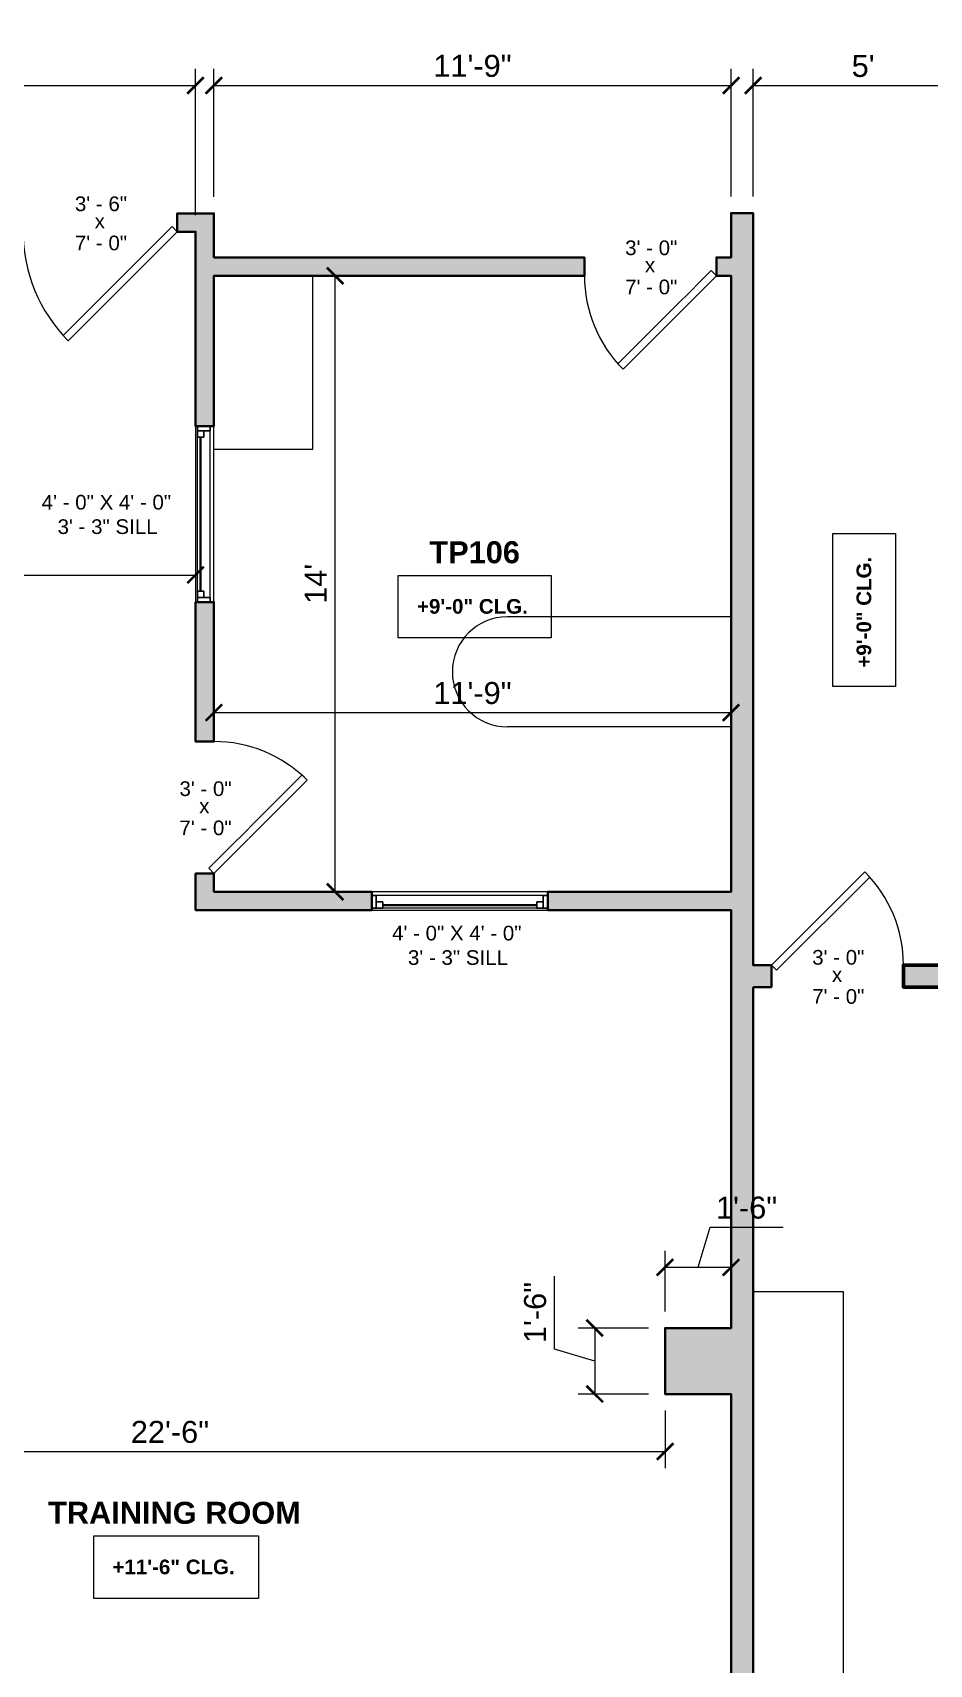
# Model space of a CAD drawing. Header units: inches. Extents: x -2078 to 106214, y -964 to 6385.
# Drawn here: x 44029.9 to 44274.4, y 3876.8 to 4321.9 of the extents above; entities that cross this region are included whole.
import ezdxf

# ---------------------------------------------------------------- set-up
doc = ezdxf.new("R2010")
doc.units = ezdxf.units.IN
doc.header["$MEASUREMENT"] = 0
for name, color, linetype, lineweight in [('A-ANNO', 2, 'Continuous', 5), ('A-ANNO-DIMS', 1, 'Continuous', 9), ('A-DETAIL-3', 40, 'Continuous', 15), ('A-DETL-THIN', 151, 'Continuous', 9), ('A-DOOR', 1, 'Continuous', 18), ('A-GLAZ', 2, 'Continuous', 30), ('A-WALL', 3, 'Continuous', 40), ('A-WINDOWS', 2, 'Continuous', 18)]:
    doc.layers.add(name, color=color, linetype=linetype, lineweight=lineweight)
doc.layers.add('A-HATCH', color=9, linetype='Continuous')
doc.styles.add('Arial_1', font='arial.ttf', dxfattribs={"height": 0.0625})
doc.styles.add('Arial_3', font='arial.ttf', dxfattribs={"height": 0.125})
doc.styles.add('Arial_B', font='arialbd.ttf', dxfattribs={"height": 4.5})
doc.styles.add('Arial_B_1', font='arialbd.ttf', dxfattribs={"height": 3})
doc.styles.add('JC', font='arial.ttf', dxfattribs={"height": 0.125})
doc.dimstyles.new('JC-DIMS', dxfattribs={"dimtxt": 0.125, "dimasz": 0.09375, "dimexe": 0.09375, "dimexo": 0.09375, "dimgap": 0.046875, "dimtad": 1, "dimdec": 1, "dimzin": 0, "dimdsep": 46, "dimlunit": 4, "dimtxsty": 'JC', "dimblk": 'ARCHTICK', "dimcen": 0.09, "dimclrd": 1, "dimclre": 1, "dimclrt": 256, "dimadec": 0, "dimazin": 0, "dimtfac": 1, "dimtdec": 1, "dimtofl": 0, "dimtmove": 1, "dimatfit": 3, "dimfxl": 1, "dimtolj": 1, "dimtzin": 0, "dimarcsym": 0})

# ---------------------------------------------------------------- blocks, each defined once
blk = doc.blocks.new('JC_DOOR_SINGLE PANEL - SINGLE DOOR-1472927-1-1st Floor - Athletic Pavilion')
at = {"layer": 'A-DOOR', "lineweight": 30}
for p, q in [((-10.11, -30.78), (19.59, -1.09)), ((21, -2.5), (-8.7, -32.2)), ((19.59, -1.09), (21, -2.5)), ((-8.7, -32.2), (-10.11, -30.78))]:
    blk.add_line(p, q, dxfattribs=at)
at = {"layer": 'A-DOOR', "lineweight": 9}
blk.add_arc((21, -2.5), 42, 180, 225, dxfattribs=at)
blk = doc.blocks.new('JC_DOOR_SINGLE PANEL - SINGLE DOOR-1474350-1-1st Floor - Athletic Pavilion')
at = {"layer": 'A-DOOR', "lineweight": 30}
for p, q in [((-8.87, -26.54), (16.59, -1.09)), ((18, -2.5), (-7.46, -27.96)), ((16.59, -1.09), (18, -2.5)), ((-7.46, -27.96), (-8.87, -26.54))]:
    blk.add_line(p, q, dxfattribs=at)
at = {"layer": 'A-DOOR', "lineweight": 9}
blk.add_arc((18, -2.5), 36, 180, 225, dxfattribs=at)
blk = doc.blocks.new('JC_DOOR_SINGLE PANEL - SINGLE DOOR-1469976-1-1st Floor - Athletic Pavilion')
at = {"layer": 'A-DOOR', "lineweight": 30}
for p, q in [((-7.46, 27.96), (-8.87, 26.54)), ((18, 2.5), (-7.46, 27.96)), ((-8.87, 26.54), (16.59, 1.09)), ((16.59, 1.09), (18, 2.5))]:
    blk.add_line(p, q, dxfattribs=at)
at = {"layer": 'A-DOOR', "lineweight": 9}
blk.add_arc((18, 2.5), 36, 135, 180, dxfattribs=at)
blk = doc.blocks.new('JC_WINDOW HUNG - HUNG WINDOW-1473758-1-1st Floor - Athletic Pavilion')
at = {"layer": 'A-GLAZ'}
for p, q in [((-24, 2.5), (-24, -2.5)), ((-24, 2), (-21, 2)), ((-22.75, 2), (-22.75, -1.5)), ((-22.75, 0.25), (-21, 0.25)), ((-21, 2), (-21, 0.25)), ((21, 2), (24, 2)), ((21, 2), (21, 0.25)), ((22.75, 0.25), (21, 0.25)), ((22.75, 2), (22.75, -1.5)), ((24, -2.5), (24, 2.5)), ((-24, -1.5), (-22.75, -1.5)), ((22.75, -1.5), (24, -1.5))]:
    blk.add_line(p, q, dxfattribs=at)
at = {"layer": 'A-GLAZ', "lineweight": 9}
for p, q in [((-21, 2), (21, 2)), ((-22.75, -1.5), (22.75, -1.5))]:
    blk.add_line(p, q, dxfattribs=at)
at = {"layer": 'A-GLAZ', "lineweight": 40}
blk.add_line((-21, 1.125), (21, 1.125), dxfattribs=at)
at = {"layer": 'A-WINDOWS'}
for p, q in [((24, 2.5), (-24, 2.5)), ((-24, -2.5), (24, -2.5))]:
    blk.add_line(p, q, dxfattribs=at)
blk = doc.blocks.new('JC_DOOR_SINGLE PANEL - SINGLE DOOR-1470780-1-1st Floor - Athletic Pavilion')
at = {"layer": 'A-DOOR', "lineweight": 30}
for p, q in [((-8.87, -27.04), (16.59, -1.59)), ((18, -3), (-7.46, -28.46)), ((16.59, -1.59), (18, -3)), ((-7.46, -28.46), (-8.87, -27.04))]:
    blk.add_line(p, q, dxfattribs=at)
at = {"layer": 'A-DOOR', "lineweight": 9}
blk.add_arc((18, -3), 36, 180, 225, dxfattribs=at)
blk = doc.blocks.new('_ArchTick')
at = {"color": 0, "linetype": 'ByBlock', "const_width": 0.15}
blk.add_lwpolyline([(-0.5, -0.5), (0.5, 0.5)], dxfattribs=at)
blk = doc.blocks.new('*D2172')
at = {"layer": 'A-ANNO-DIMS', "color": 1, "lineweight": -2, "transparency": 16777216}
for p, q in [((43932.38, 3946.03), (43932.38, 3930.35)), ((44202.38, 3946.03), (44202.38, 3930.35)), ((43932.38, 3934.85), (44202.38, 3934.85))]:
    blk.add_line(p, q, dxfattribs=at)
at = {"layer": 'Defpoints', "color": 0, "transparency": 16777216}
for p in [(43932.38, 3950.53), (44202.38, 3950.53), (44202.38, 3934.85)]:
    blk.add_point(p, dxfattribs=at)
at = {"layer": 'A-ANNO-DIMS', "color": 1, "lineweight": -2, "transparency": 16777216, "xscale": 4.5, "yscale": 4.5, "zscale": 4.5, "rotation": 180}
blk.add_blockref('_ArchTick', (43932.38, 3934.85), dxfattribs=at)
at = {"layer": 'A-ANNO-DIMS', "color": 1, "lineweight": -2, "transparency": 16777216, "xscale": 4.5, "yscale": 4.5, "zscale": 4.5}
blk.add_blockref('_ArchTick', (44202.38, 3934.85), dxfattribs=at)
at = {"layer": 'A-ANNO-DIMS', "color": 2, "transparency": 16777216, "insert": (44067.38, 3940.16), "char_height": 6, "width": 0.4874, "attachment_point": 5, "style": 'JC'}
blk.add_mtext('\\A1;22\'-6"', dxfattribs=at)
blk = doc.blocks.new('*D2174')
at = {"layer": 'A-ANNO-DIMS', "color": 1, "lineweight": -2, "transparency": 16777216}
for p, q in [((44211.38, 3985.09), (44214.66, 3996.03)), ((44214.66, 3996.03), (44234.55, 3996.03)), ((44202.38, 3973.03), (44202.38, 3989.59)), ((44220.38, 3973.03), (44220.38, 3989.59)), ((44202.38, 3985.09), (44220.38, 3985.09))]:
    blk.add_line(p, q, dxfattribs=at)
at = {"layer": 'Defpoints', "color": 0, "transparency": 16777216}
for p in [(44220.38, 3985.09), (44202.38, 3968.53), (44220.38, 3968.53)]:
    blk.add_point(p, dxfattribs=at)
at = {"layer": 'A-ANNO-DIMS', "color": 1, "lineweight": -2, "transparency": 16777216, "xscale": 4.5, "yscale": 4.5, "zscale": 4.5, "rotation": 180}
blk.add_blockref('_ArchTick', (44202.38, 3985.09), dxfattribs=at)
at = {"layer": 'A-ANNO-DIMS', "color": 1, "lineweight": -2, "transparency": 16777216, "xscale": 4.5, "yscale": 4.5, "zscale": 4.5}
blk.add_blockref('_ArchTick', (44220.38, 3985.09), dxfattribs=at)
at = {"layer": 'A-ANNO-DIMS', "color": 2, "transparency": 16777216, "insert": (44224.6, 4001.34), "char_height": 6, "width": 0.4008, "attachment_point": 5, "style": 'JC'}
blk.add_mtext('\\A1;1\'-6"', dxfattribs=at)
blk = doc.blocks.new('*D2178')
at = {"layer": 'A-ANNO-DIMS', "color": 1, "lineweight": -2, "transparency": 16777216}
for p, q in [((44172.27, 3962.81), (44172.27, 3982.7)), ((44197.88, 3968.53), (44178.71, 3968.53)), ((44183.21, 3968.53), (44183.21, 3950.53)), ((44183.21, 3959.53), (44172.27, 3962.81)), ((44197.88, 3950.53), (44178.71, 3950.53))]:
    blk.add_line(p, q, dxfattribs=at)
at = {"layer": 'Defpoints', "color": 0, "transparency": 16777216}
for p in [(44202.38, 3968.53), (44183.21, 3950.53), (44202.38, 3950.53)]:
    blk.add_point(p, dxfattribs=at)
at = {"layer": 'A-ANNO-DIMS', "color": 1, "lineweight": -2, "transparency": 16777216, "xscale": 4.5, "yscale": 4.5, "zscale": 4.5}
for p, rotation in [((44183.21, 3968.53), 90), ((44183.21, 3950.53), 270)]:
    blk.add_blockref('_ArchTick', p, dxfattribs=dict(at, rotation=rotation))
at = {"layer": 'A-ANNO-DIMS', "color": 2, "transparency": 16777216, "insert": (44166.96, 3972.76), "char_height": 6, "width": 0.4008, "attachment_point": 5, "rotation": 90, "style": 'JC'}
blk.add_mtext('\\A1;1\'-6"', dxfattribs=at)
blk = doc.blocks.new('*D2194')
at = {"layer": 'A-ANNO-DIMS', "color": 1, "lineweight": -2, "transparency": 16777216}
for p, q in [((44079.35, 4137.53), (44079.35, 4131.88)), ((44079.35, 4136.38), (44220.38, 4136.38)), ((44220.38, 4137.53), (44220.38, 4131.88))]:
    blk.add_line(p, q, dxfattribs=at)
at = {"layer": 'Defpoints', "color": 0, "transparency": 16777216}
for p in [(44079.35, 4142.03), (44220.38, 4142.03), (44220.38, 4136.38)]:
    blk.add_point(p, dxfattribs=at)
at = {"layer": 'A-ANNO-DIMS', "color": 1, "lineweight": -2, "transparency": 16777216, "xscale": 4.5, "yscale": 4.5, "zscale": 4.5, "rotation": 180}
blk.add_blockref('_ArchTick', (44079.35, 4136.38), dxfattribs=at)
at = {"layer": 'A-ANNO-DIMS', "color": 1, "lineweight": -2, "transparency": 16777216, "xscale": 4.5, "yscale": 4.5, "zscale": 4.5}
blk.add_blockref('_ArchTick', (44220.38, 4136.38), dxfattribs=at)
at = {"layer": 'A-ANNO-DIMS', "color": 2, "transparency": 16777216, "insert": (44149.86, 4141.69), "char_height": 6, "width": 0.4874, "attachment_point": 5, "style": 'JC'}
blk.add_mtext('\\A1;11\'-9"', dxfattribs=at)
blk = doc.blocks.new('*D2196')
at = {"layer": 'A-ANNO-DIMS', "color": 1, "lineweight": -2, "transparency": 16777216}
for p, q in [((43859.35, 4175.08), (43859.35, 4169.42)), ((44074.35, 4175.08), (44074.35, 4169.42)), ((43859.35, 4173.92), (44074.35, 4173.92))]:
    blk.add_line(p, q, dxfattribs=at)
at = {"layer": 'Defpoints', "color": 0, "transparency": 16777216}
for p in [(43859.35, 4179.58), (44074.35, 4179.58), (44074.35, 4173.92)]:
    blk.add_point(p, dxfattribs=at)
at = {"layer": 'A-ANNO-DIMS', "color": 1, "lineweight": -2, "transparency": 16777216, "xscale": 4.5, "yscale": 4.5, "zscale": 4.5, "rotation": 180}
blk.add_blockref('_ArchTick', (43859.35, 4173.92), dxfattribs=at)
at = {"layer": 'A-ANNO-DIMS', "color": 1, "lineweight": -2, "transparency": 16777216, "xscale": 4.5, "yscale": 4.5, "zscale": 4.5}
blk.add_blockref('_ArchTick', (44074.35, 4173.92), dxfattribs=at)
at = {"layer": 'A-ANNO-DIMS', "color": 2, "transparency": 16777216, "insert": (43966.85, 4179.18), "char_height": 6, "width": 0.5739, "attachment_point": 5, "style": 'JC'}
blk.add_mtext('\\A1;17\'-11"', dxfattribs=at)
blk = doc.blocks.new('*D2202')
at = {"layer": 'A-ANNO-DIMS', "color": 1, "lineweight": -2, "transparency": 16777216}
for p, q in [((44226.38, 4277.12), (44226.38, 4311.94)), ((44286.38, 4277.01), (44286.38, 4311.94)), ((44226.38, 4307.44), (44286.38, 4307.44))]:
    blk.add_line(p, q, dxfattribs=at)
at = {"layer": 'Defpoints', "color": 0, "transparency": 16777216}
for p in [(44286.38, 4307.44), (44226.38, 4272.62), (44286.38, 4272.51)]:
    blk.add_point(p, dxfattribs=at)
at = {"layer": 'A-ANNO-DIMS', "color": 1, "lineweight": -2, "transparency": 16777216, "xscale": 4.5, "yscale": 4.5, "zscale": 4.5, "rotation": 180}
blk.add_blockref('_ArchTick', (44226.38, 4307.44), dxfattribs=at)
at = {"layer": 'A-ANNO-DIMS', "color": 1, "lineweight": -2, "transparency": 16777216, "xscale": 4.5, "yscale": 4.5, "zscale": 4.5}
blk.add_blockref('_ArchTick', (44286.38, 4307.44), dxfattribs=at)
at = {"layer": 'A-ANNO-DIMS', "color": 2, "transparency": 16777216, "insert": (44256.38, 4312.74), "char_height": 6, "width": 0.4008, "attachment_point": 5, "style": 'JC'}
blk.add_mtext("\\A1;5'", dxfattribs=at)
blk = doc.blocks.new('*D2138')
at = {"layer": 'A-ANNO-DIMS', "color": 1, "lineweight": -2, "transparency": 16777216}
for p, q in [((43859.35, 4272.03), (43859.35, 4311.94)), ((44074.35, 4272.03), (44074.35, 4311.94)), ((43859.35, 4307.44), (44074.35, 4307.44))]:
    blk.add_line(p, q, dxfattribs=at)
at = {"layer": 'Defpoints', "color": 0, "transparency": 16777216}
for p in [(44074.35, 4307.44), (43859.35, 4267.53), (44074.35, 4267.53)]:
    blk.add_point(p, dxfattribs=at)
at = {"layer": 'A-ANNO-DIMS', "color": 1, "lineweight": -2, "transparency": 16777216, "xscale": 4.5, "yscale": 4.5, "zscale": 4.5, "rotation": 180}
blk.add_blockref('_ArchTick', (43859.35, 4307.44), dxfattribs=at)
at = {"layer": 'A-ANNO-DIMS', "color": 1, "lineweight": -2, "transparency": 16777216, "xscale": 4.5, "yscale": 4.5, "zscale": 4.5}
blk.add_blockref('_ArchTick', (44074.35, 4307.44), dxfattribs=at)
at = {"layer": 'A-ANNO-DIMS', "color": 2, "transparency": 16777216, "insert": (43966.85, 4312.71), "char_height": 6, "width": 0.5739, "attachment_point": 5, "style": 'JC'}
blk.add_mtext('\\A1;17\'-11"', dxfattribs=at)
blk = doc.blocks.new('*D2140')
at = {"layer": 'A-ANNO-DIMS', "color": 1, "lineweight": -2, "transparency": 16777216}
for p, q in [((44079.35, 4277.03), (44079.35, 4311.94)), ((44220.38, 4277.12), (44220.38, 4311.94)), ((44079.35, 4307.44), (44220.38, 4307.44))]:
    blk.add_line(p, q, dxfattribs=at)
at = {"layer": 'Defpoints', "color": 0, "transparency": 16777216}
for p in [(44220.38, 4307.44), (44220.38, 4272.62), (44079.35, 4272.53)]:
    blk.add_point(p, dxfattribs=at)
at = {"layer": 'A-ANNO-DIMS', "color": 1, "lineweight": -2, "transparency": 16777216, "xscale": 4.5, "yscale": 4.5, "zscale": 4.5, "rotation": 180}
blk.add_blockref('_ArchTick', (44079.35, 4307.44), dxfattribs=at)
at = {"layer": 'A-ANNO-DIMS', "color": 1, "lineweight": -2, "transparency": 16777216, "xscale": 4.5, "yscale": 4.5, "zscale": 4.5}
blk.add_blockref('_ArchTick', (44220.38, 4307.44), dxfattribs=at)
at = {"layer": 'A-ANNO-DIMS', "color": 2, "transparency": 16777216, "insert": (44149.86, 4312.76), "char_height": 6, "width": 0.4874, "attachment_point": 5, "style": 'JC'}
blk.add_mtext('\\A1;11\'-9"', dxfattribs=at)
blk = doc.blocks.new('JC- existing door Tag_quad - JC- existing door Tag_quad-839775-1-1st Floor - Athletic Pavilion')
at = {"layer": 'A-ANNO', "insert": (-0.0234, 0.0378), "char_height": 0.0625, "width": 0.0505, "attachment_point": 1, "style": 'Arial_3', "bg_fill": 3, "box_fill_scale": 1.25, "bg_fill_color": 256, "bg_fill_true_color": 13158600, "bg_fill_transparency": 0}
blk.add_mtext('x', dxfattribs=at)
blk = doc.blocks.new('*D2238')
at = {"layer": 'A-ANNO-DIMS', "color": 1, "lineweight": -2, "transparency": 16777216}
for p, q in [((44111.24, 4255.53), (44116.9, 4255.53)), ((44112.4, 4087.51), (44112.4, 4255.53)), ((44111.24, 4087.51), (44116.9, 4087.51))]:
    blk.add_line(p, q, dxfattribs=at)
at = {"layer": 'Defpoints', "color": 0, "transparency": 16777216}
for p in [(44106.74, 4255.53), (44112.4, 4255.53), (44106.74, 4087.51)]:
    blk.add_point(p, dxfattribs=at)
at = {"layer": 'A-ANNO-DIMS', "color": 1, "lineweight": -2, "transparency": 16777216, "xscale": 4.5, "yscale": 4.5, "zscale": 4.5}
for p, rotation in [((44112.4, 4255.53), 90), ((44112.4, 4087.51), 270)]:
    blk.add_blockref('_ArchTick', p, dxfattribs=dict(at, rotation=rotation))
at = {"layer": 'A-ANNO-DIMS', "color": 2, "transparency": 16777216, "insert": (44107.14, 4171.52), "char_height": 6, "width": 0.4874, "attachment_point": 5, "rotation": 90, "style": 'JC'}
blk.add_mtext("\\A1;14'", dxfattribs=at)

msp = doc.modelspace()

# ---------------------------------------------------------------- hatches: boundary and pattern name
at = {"layer": 'A-HATCH'}
h = msp.add_hatch(color=256, dxfattribs=at)
h.dxf.hatch_style = 1
h.paths.add_polyline_path([(44079.348, 4260.533), (44079.348, 4272.533), (44069.348, 4272.533), (44069.348, 4267.533), (44074.348, 4267.533), (44074.348, 4214.533), (44079.348, 4214.533), (44079.348, 4255.533), (44180.379, 4255.533), (44180.379, 4260.533)])
h = msp.add_hatch(color=256, dxfattribs=at)
h.dxf.hatch_style = 1
h.paths.add_polyline_path([(44079.348, 4166.533), (44074.348, 4166.533), (44074.348, 4128.506), (44079.348, 4128.506)])
h = msp.add_hatch(color=256, dxfattribs=at)
h.dxf.hatch_style = 1
h.paths.add_polyline_path([(44079.348, 4092.506), (44074.348, 4092.506), (44074.348, 4082.506), (44122.379, 4082.506), (44122.379, 4087.506), (44079.348, 4087.506)])

# ---------------------------------------------------------------- linework, layer by layer
at = {"layer": 'A-ANNO', "flags": 128}
for points in [[(44248.129, 4143.54), (44248.129, 4185.276), (44265.198, 4185.276), (44265.198, 4143.54)], [(44129.616, 4173.819), (44171.352, 4173.819), (44171.352, 4156.75), (44129.616, 4156.75)], [(44046.579, 3911.825), (44091.489, 3911.825), (44091.489, 3894.757), (44046.579, 3894.757)]]:
    msp.add_lwpolyline(points, close=True, dxfattribs=at)
at = {"layer": 'A-DETAIL-3', "lineweight": 9}
for p, q in [((44106.348, 4208.256), (44106.348, 4255.544)), ((44079.348, 4208.256), (44106.348, 4208.256)), ((44220.379, 4162.506), (44159.379, 4162.506)), ((44220.379, 4132.506), (44159.379, 4132.506)), ((44226.396, 3978.453), (44250.912, 3978.453)), ((44250.912, 3978.453), (44250.912, 3664.467))]:
    msp.add_line(p, q, dxfattribs=at)
msp.add_arc((44159.379, 4147.506), 15, 90, 270, dxfattribs=at)
at = {"layer": 'A-DETL-THIN'}
for p, q in [((44220.379, 3968.533), (44202.379, 3968.533)), ((44202.379, 3968.533), (44202.379, 3950.533)), ((44202.379, 3950.533), (44220.379, 3950.533))]:
    msp.add_line(p, q, dxfattribs=at)
at = {"layer": 'A-WALL'}
for points in [[(44079.348, 4260.533), (44079.348, 4272.533), (44069.348, 4272.533), (44069.348, 4267.533), (44074.348, 4267.533), (44074.348, 4214.533), (44079.348, 4214.533), (44079.348, 4255.533), (44180.379, 4255.533), (44180.379, 4260.533)], [(44079.348, 4092.506), (44074.348, 4092.506), (44074.348, 4082.506), (44122.379, 4082.506), (44122.379, 4087.506), (44079.348, 4087.506)]]:
    msp.add_lwpolyline(points, close=True, dxfattribs=at)
msp.add_lwpolyline([(44074.848, 4166.533), (44079.348, 4166.533), (44079.348, 4128.506), (44074.348, 4128.506), (44074.348, 4166.533)], dxfattribs=at)
at = {"layer": 'A-WALL', "lineweight": 60}
msp.add_lwpolyline([(44286.379, 4067.506), (44267.379, 4067.506), (44267.379, 4061.506), (44286.379, 4061.506)], dxfattribs=at)

# ---------------------------------------------------------------- block references
at = {"layer": 'A-WINDOWS'}
for p, rotation in [((44076.848, 4190.533), 89.99999999999991), ((44146.379, 4085.006), 180)]:
    msp.add_blockref('JC_WINDOW HUNG - HUNG WINDOW-1473758-1-1st Floor - Athletic Pavilion', p, dxfattribs=dict(at, rotation=rotation))

# ---------------------------------------------------------------- texts
at = {"layer": 'A-ANNO', "char_height": 4, "width": 17.978, "attachment_point": 1, "style": 'Arial_1', "bg_fill": 3, "box_fill_scale": 1.25, "bg_fill_color": 256, "bg_fill_true_color": 13158600, "bg_fill_transparency": 0}
for s, insert in [('3\' - 6"', (44041.462, 4277.17)), ('7\' - 0"', (44041.462, 4266.488)), ('3\' - 0"', (44191.493, 4265.17)), ('7\' - 0"', (44191.493, 4254.488)), ('3\' - 0"', (44069.962, 4117.643)), ('7\' - 0"', (44069.962, 4106.962)), ('3\' - 0"', (44242.493, 4071.643)), ('7\' - 0"', (44242.493, 4060.962))]:
    msp.add_mtext(s, dxfattribs=dict(at, insert=insert))
at = {"layer": 'A-ANNO', "attachment_point": 1}
for s, insert, char_height, width, style in [('4\' - 0" X 4\' - 0"', (44032.404, 4195.776), 4, 44.642, 'Arial_1'), ('3\' - 3" SILL', (44036.738, 4189.109), 4, 34.138, 'Arial_1'), ('TP106', (44138.114, 4183.125), 6, 68.68, 'Arial_B'), ('+9\'-0" CLG.', (44134.736, 4167.365), 4, 37.976, 'Arial_B_1'), ('4\' - 0" X 4\' - 0"', (44127.935, 4078.249), 4, 44.642, 'Arial_1'), ('3\' - 3" SILL', (44132.269, 4071.582), 4, 34.138, 'Arial_1'), ('TRAINING ROOM', (44034.153, 3921.131), 6, 84.436, 'Arial_B'), ('+11\'-6" CLG.', (44051.699, 3905.372), 4, 41.814, 'Arial_B_1')]:
    msp.add_mtext(s, dxfattribs=dict(at, insert=insert, char_height=char_height, width=width, style=style))
at = {"layer": 'A-ANNO', "insert": (44254.583, 4148.66), "char_height": 4, "width": 37.976, "attachment_point": 1, "rotation": 90, "style": 'Arial_B_1'}
msp.add_mtext('+9\'-0" CLG.', dxfattribs=at)

# ---------------------------------------------------------------- dimensions: what is measured, and where the dimension line sits
at = {"layer": 'A-ANNO-DIMS'}
for base, p1, p2, picture, middle in [((44220.379, 4307.444), (44079.348, 4272.533), (44220.379, 4272.62), '*D2140', (44149.863, 4312.757)), ((44286.379, 4307.444), (44226.379, 4272.62), (44286.379, 4272.506), '*D2202', (44256.379, 4312.745)), ((44074.348, 4173.918), (43859.348, 4179.575), (44074.348, 4179.575), '*D2196', (43966.848, 4179.181)), ((44220.379, 4136.378), (44079.348, 4142.035), (44220.379, 4142.035), '*D2194', (44149.863, 4141.691)), ((44220.379, 3985.09), (44202.379, 3968.533), (44220.379, 3968.533), '*D2174', (44216.911, 4001.342)), ((44202.379, 3934.851), (43932.379, 3950.533), (44202.379, 3950.533), '*D2172', (44067.379, 3940.164))]:
    dim = msp.add_linear_dim(base=base, p1=p1, p2=p2, dimstyle='JC-DIMS', override={"dimclrt": 2}, dxfattribs=at)
    dim.commit()
    dim.dimension.update_dxf_attribs({"geometry": picture, "text_midpoint": middle})
for base, p1, p2, picture, middle in [((44112.398, 4255.533), (44106.741, 4087.506), (44106.741, 4255.533), '*D2238', (44107.136, 4171.519)), ((44183.213, 3950.533), (44202.379, 3968.533), (44202.379, 3950.533), '*D2178', (44166.961, 3965.064))]:
    dim = msp.add_linear_dim(base=base, p1=p1, p2=p2, angle=90, dimstyle='JC-DIMS', override={"dimclrt": 2}, dxfattribs=at)
    dim.commit()
    dim.dimension.update_dxf_attribs({"geometry": picture, "text_midpoint": middle})

# ---------------------------------------------------------------- next in the draw order: block references
at = {"layer": 'A-DOOR'}
for name, p in [('JC_DOOR_SINGLE PANEL - SINGLE DOOR-1472927-1-1st Floor - Athletic Pavilion', (44048.348, 4270.033)), ('JC_DOOR_SINGLE PANEL - SINGLE DOOR-1474350-1-1st Floor - Athletic Pavilion', (44198.379, 4258.033))]:
    msp.add_blockref(name, p, dxfattribs=at)
for name, p, rotation in [('JC_DOOR_SINGLE PANEL - SINGLE DOOR-1469976-1-1st Floor - Athletic Pavilion', (44076.848, 4110.506), 269.9999999999999), ('JC_DOOR_SINGLE PANEL - SINGLE DOOR-1470780-1-1st Floor - Athletic Pavilion', (44249.379, 4064.506), 180)]:
    msp.add_blockref(name, p, dxfattribs=dict(at, rotation=rotation))

# ---------------------------------------------------------------- next in the draw order: dimensions: what is measured, and where the dimension line sits
at = {"layer": 'A-ANNO-DIMS'}
dim = msp.add_linear_dim(base=(44074.348, 4307.444), p1=(43859.348, 4267.533), p2=(44074.348, 4267.533), dimstyle='JC-DIMS', override={"dimclrt": 2}, dxfattribs=at)
dim.commit()
dim.dimension.update_dxf_attribs({"geometry": '*D2138', "text_midpoint": (43966.848, 4312.706)})

# ---------------------------------------------------------------- next in the draw order: block references
at = {"layer": 'A-ANNO', "xscale": 64, "yscale": 64, "zscale": 64}
for p in [(44048.348, 4270.033), (44198.379, 4258.033), (44076.848, 4110.506), (44249.379, 4064.506)]:
    msp.add_blockref('JC- existing door Tag_quad - JC- existing door Tag_quad-839775-1-1st Floor - Athletic Pavilion', p, dxfattribs=at)

# ---------------------------------------------------------------- next in the draw order: hatches: boundary and pattern name
at = {"layer": 'A-HATCH'}
h = msp.add_hatch(color=256, dxfattribs=at)
h.dxf.hatch_style = 1
h.paths.add_polyline_path([(45301.379, 4766.533), (43718.379, 4766.533), (43718.379, 4694.204), (43561.379, 4694.204), (43561.379, 4569.204), (43522.379, 4569.204), (43522.379, 4561.204), (43574.379, 4561.204), (43574.379, 4681.204), (43718.379, 4681.204), (43718.379, 4676.408), (43734.379, 4676.408), (43734.379, 4751.533), (43860.379, 4751.533), (43860.379, 4689.033), (43868.379, 4689.033), (43868.379, 4753.533), (44076.379, 4753.533), (44076.379, 4747.533), (44081.379, 4747.533), (44081.379, 4753.533), (45130.379, 4753.533), (45130.379, 4715.533), (45138.379, 4715.533), (45138.379, 4750.533), (45285.379, 4750.533), (45285.379, 4608.533), (45138.379, 4608.533), (45138.379, 4643.533), (45130.379, 4643.533), (45130.379, 4598.533), (45210.379, 4598.533), (45210.379, 4400.533), (45131.379, 4400.533), (45131.379, 4371.533), (45035.379, 4371.533), (45035.379, 4365.533), (45085.146, 4365.533), (45085.146, 4351.533), (45103.146, 4351.533), (45103.146, 4365.533), (45137.379, 4365.533), (45137.379, 4392.533), (45210.379, 4392.533), (45210.379, 4381.696), (45218.379, 4381.696), (45218.379, 4598.533), (45288.379, 4598.533), (45288.379, 4499.92), (45288.379, 4272.533), (45157.379, 4272.533), (45157.379, 4266.533), (45199.506, 4266.533), (45199.506, 4264.533), (45288.379, 4264.533), (45288.379, 3976.533), (45111.379, 3976.533), (45111.379, 4266.533), (45121.379, 4266.533), (45121.379, 4272.533), (45106.379, 4272.533), (45106.379, 3975.928), (45077.379, 3975.928), (45077.379, 3964.928), (45074.382, 3964.928), (45074.382, 3959.928), (45076.382, 3959.928), (45076.382, 3848.928), (45082.382, 3848.928), (45082.382, 3941.533), (45122.382, 3941.533), (45122.382, 3964.533), (45288.379, 3964.533), (45288.379, 3642.533), (45150.379, 3642.533), (45150.379, 3634.533), (45288.379, 3634.533), (45288.379, 3564.533), (44978.382, 3564.533), (44978.382, 3959.928), (45026.382, 3959.928), (45026.382, 3964.928), (44978.382, 3964.928), (44978.382, 3987.533), (44972.382, 3987.533), (44972.382, 3567.533), (44786.382, 3567.533), (44786.382, 3690.533), (44780.382, 3690.533), (44780.382, 3567.533), (44603.382, 3567.533), (44603.382, 3634.533), (44734.369, 3634.533), (44734.369, 3640.533), (44603.382, 3640.533), (44603.382, 4028.533), (44638.379, 4028.533), (44638.379, 4060.533), (44659.379, 4060.533), (44659.379, 4066.533), (44638.379, 4066.533), (44638.379, 4226.533), (44631.379, 4226.533), (44631.379, 4207.533), (44557.379, 4207.533), (44557.379, 4201.533), (44631.379, 4201.533), (44631.379, 4089.166), (44631.379, 4050.079), (44631.379, 4034.533), (44626.835, 4034.533), (44585.747, 4034.533), (44472.379, 4034.533), (44472.379, 4087.533), (44513.404, 4087.533), (44513.404, 4093.533), (44472.379, 4093.533), (44472.379, 4134.533), (44493.876, 4134.533), (44513.404, 4134.533), (44513.404, 4140.533), (44472.379, 4140.533), (44472.379, 4201.533), (44493.876, 4201.533), (44513.379, 4201.533), (44513.379, 4207.533), (44472.379, 4207.533), (44472.379, 4266.533), (44631.379, 4266.533), (44631.379, 4262.533), (44638.379, 4262.533), (44638.379, 4272.533), (44464.379, 4272.533), (44464.379, 4260.533), (44292.379, 4260.533), (44292.379, 4272.506), (44286.379, 4272.506), (44286.379, 4221.395), (44292.379, 4221.395), (44292.379, 4254.533), (44353.379, 4254.533), (44353.379, 4173.533), (44359.379, 4173.533), (44359.379, 4254.533), (44464.379, 4254.533), (44464.379, 4034.533), (44452.734, 4034.533), (44409.65, 4034.533), (44292.379, 4034.533), (44292.379, 4185.395), (44286.379, 4185.395), (44286.379, 4067.506), (44267.379, 4067.506), (44267.379, 4061.506), (44286.379, 4061.506), (44286.379, 4028.533), (44597.382, 4028.533), (44597.382, 3640.533), (44467.379, 3640.533), (44467.379, 3634.533), (44597.382, 3634.533), (44597.382, 3567.533), (44421.379, 3567.533), (44421.379, 3684.533), (44415.379, 3684.533), (44415.379, 3564.533), (44288.379, 3564.533), (44288.379, 3633.613), (44284.379, 3633.613), (44284.379, 3564.533), (44226.379, 3564.533), (44226.379, 3569.533), (44220.379, 3569.533), (44220.379, 3564.533), (43841.379, 3564.533), (43841.379, 3552.533), (43849.627, 3552.533), (43849.627, 3537.533), (43866.254, 3537.533), (43866.254, 3468.533), (43876.754, 3468.533), (43876.754, 3448.812), (43877.386, 3448.812), (43881.506, 3441.676), (43886.462, 3455.292), (43888.754, 3451.323), (43888.754, 3480.533), (43878.254, 3480.533), (43878.254, 3552.533), (45301.379, 3552.533)])
h = msp.add_hatch(color=256, dxfattribs=at)
h.dxf.hatch_style = 1
h.paths.add_polyline_path([(44226.379, 4061.506), (44231.379, 4061.506), (44231.379, 4067.506), (44226.379, 4067.506), (44226.379, 4272.62), (44220.379, 4272.62), (44220.379, 4260.533), (44216.379, 4260.533), (44216.379, 4255.533), (44220.379, 4255.533), (44220.379, 4087.506), (44170.379, 4087.506), (44170.379, 4082.506), (44220.379, 4082.506), (44220.379, 3968.533), (44202.379, 3968.533), (44202.379, 3950.533), (44220.379, 3950.533), (44220.379, 3643.533), (44071.379, 3643.533), (44071.379, 3637.533), (44220.379, 3637.533), (44220.379, 3605.533), (44226.379, 3605.533)])

# ---------------------------------------------------------------- next in the draw order: linework, layer by layer
at = {"layer": 'A-WALL'}
msp.add_lwpolyline([(44226.379, 4061.506), (44231.379, 4061.506), (44231.379, 4067.506), (44226.379, 4067.506), (44226.379, 4272.62), (44220.379, 4272.62), (44220.379, 4260.533), (44216.379, 4260.533), (44216.379, 4255.533), (44220.379, 4255.533), (44220.379, 4087.506), (44170.379, 4087.506), (44170.379, 4082.506), (44220.379, 4082.506), (44220.379, 3968.533), (44202.379, 3968.533), (44202.379, 3950.533), (44220.379, 3950.533), (44220.379, 3643.533), (44071.379, 3643.533), (44071.379, 3637.533), (44220.379, 3637.533), (44220.379, 3605.533), (44226.379, 3605.533)], close=True, dxfattribs=at)

doc.saveas('drawing.dxf')
